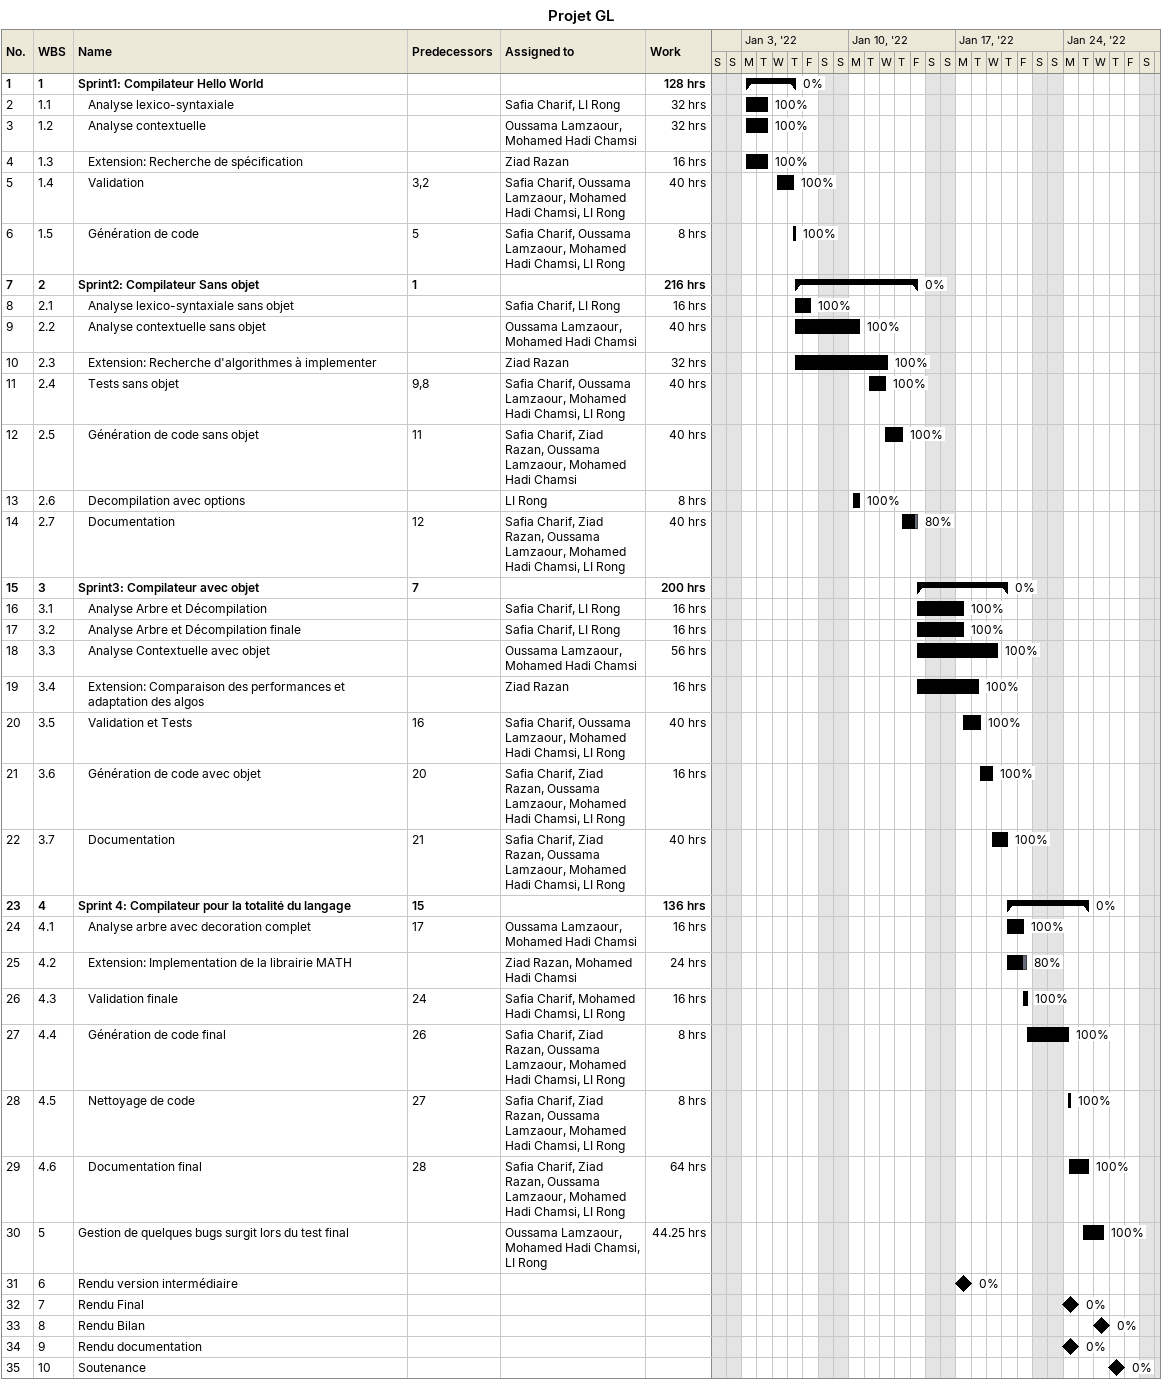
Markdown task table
Projet GL

| ID | WBS | Task | Start | Finish | Predecessors | Resources | % complete | Work (h) |
|---|---|---|---|---|---|---|---|---|
| 1 | 1 | **Sprint1: Compilateur Hello World** | 2022-01-03 | 2022-01-06 |  |  | 0 | 128 |
| 2 | 1.1 | Analyse lexico-syntaxiale | 2022-01-03 | 2022-01-04 |  | Safia Charif, LI Rong | 100 | 32 |
| 3 | 1.2 | Analyse contextuelle | 2022-01-03 | 2022-01-04 |  | Oussama Lamzaour, Mohamed Hadi Chamsi | 100 | 32 |
| 4 | 1.3 | Extension: Recherche de spécification | 2022-01-03 | 2022-01-04 |  | Ziad Razan | 100 | 16 |
| 5 | 1.4 | Validation | 2022-01-05 | 2022-01-06 | 3, 2 | Safia Charif, Oussama Lamzaour, Mohamed Hadi Chamsi, LI Rong | 100 | 40 |
| 6 | 1.5 | Génération de code | 2022-01-06 | 2022-01-06 | 5 | Safia Charif, Oussama Lamzaour, Mohamed Hadi Chamsi, LI Rong | 100 | 8 |
| 7 | 2 | **Sprint2: Compilateur Sans objet** | 2022-01-06 | 2022-01-14 | 1 |  | 0 | 216 |
| 8 | 2.1 | Analyse lexico-syntaxiale sans objet | 2022-01-06 | 2022-01-07 |  | Safia Charif, LI Rong | 100 | 16 |
| 9 | 2.2 | Analyse contextuelle sans objet | 2022-01-06 | 2022-01-10 |  | Oussama Lamzaour, Mohamed Hadi Chamsi | 100 | 40 |
| 10 | 2.3 | Extension: Recherche d'algorithmes à implementer | 2022-01-06 | 2022-01-12 |  | Ziad Razan | 100 | 32 |
| 11 | 2.4 | Tests sans objet | 2022-01-11 | 2022-01-12 | 9, 8 | Safia Charif, Oussama Lamzaour, Mohamed Hadi Chamsi, LI Rong | 100 | 40 |
| 12 | 2.5 | Génération de code sans objet | 2022-01-12 | 2022-01-13 | 11 | Safia Charif, Ziad Razan, Oussama Lamzaour, Mohamed Hadi Chamsi | 100 | 40 |
| 13 | 2.6 | Decompilation avec options | 2022-01-10 | 2022-01-10 |  | LI Rong | 100 | 8 |
| 14 | 2.7 | Documentation | 2022-01-13 | 2022-01-14 | 12 | Safia Charif, Ziad Razan, Oussama Lamzaour, Mohamed Hadi Chamsi, LI Rong | 80 | 40 |
| 15 | 3 | **Sprint3: Compilateur avec objet** | 2022-01-14 | 2022-01-20 | 7 |  | 0 | 200 |
| 16 | 3.1 | Analyse Arbre et Décompilation | 2022-01-14 | 2022-01-17 |  | Safia Charif, LI Rong | 100 | 16 |
| 17 | 3.2 | Analyse Arbre et Décompilation finale | 2022-01-14 | 2022-01-17 |  | Safia Charif, LI Rong | 100 | 16 |
| 18 | 3.3 | Analyse Contextuelle avec objet | 2022-01-14 | 2022-01-19 |  | Oussama Lamzaour, Mohamed Hadi Chamsi | 100 | 56 |
| 19 | 3.4 | Extension: Comparaison des performances et adaptation des algos | 2022-01-14 | 2022-01-18 |  | Ziad Razan | 100 | 16 |
| 20 | 3.5 | Validation et Tests | 2022-01-17 | 2022-01-18 | 16 | Safia Charif, Oussama Lamzaour, Mohamed Hadi Chamsi, LI Rong | 100 | 40 |
| 21 | 3.6 | Génération de code avec objet | 2022-01-18 | 2022-01-19 | 20 | Safia Charif, Ziad Razan, Oussama Lamzaour, Mohamed Hadi Chamsi, LI Rong | 100 | 16 |
| 22 | 3.7 | Documentation | 2022-01-19 | 2022-01-20 | 21 | Safia Charif, Ziad Razan, Oussama Lamzaour, Mohamed Hadi Chamsi, LI Rong | 100 | 40 |
| 23 | 4 | **Sprint 4: Compilateur pour la totalité du langage** | 2022-01-20 | 2022-01-25 | 15 |  | 0 | 136 |
| 24 | 4.1 | Analyse arbre avec decoration complet | 2022-01-20 | 2022-01-21 | 17 | Oussama Lamzaour, Mohamed Hadi Chamsi | 100 | 16 |
| 25 | 4.2 | Extension: Implementation de la librairie MATH | 2022-01-20 | 2022-01-21 |  | Ziad Razan, Mohamed Hadi Chamsi | 80 | 24 |
| 26 | 4.3 | Validation finale | 2022-01-21 | 2022-01-21 | 24 | Safia Charif, Mohamed Hadi Chamsi, LI Rong | 100 | 16 |
| 27 | 4.4 | Génération de code final | 2022-01-21 | 2022-01-24 | 26 | Safia Charif, Ziad Razan, Oussama Lamzaour, Mohamed Hadi Chamsi, LI Rong | 100 | 8 |
| 28 | 4.5 | Nettoyage de code | 2022-01-24 | 2022-01-24 | 27 | Safia Charif, Ziad Razan, Oussama Lamzaour, Mohamed Hadi Chamsi, LI Rong | 100 | 8 |
| 29 | 4.6 | Documentation final | 2022-01-24 | 2022-01-25 | 28 | Safia Charif, Ziad Razan, Oussama Lamzaour, Mohamed Hadi Chamsi, LI Rong | 100 | 64 |
| 30 | 5 | Gestion de quelques bugs surgit lors du test final | 2022-01-25 | 2022-01-26 |  | Oussama Lamzaour, Mohamed Hadi Chamsi, LI Rong | 100 | 44.25 |
| 31 | 6 | Rendu version intermédiaire (milestone) | 2022-01-17 | 2022-01-17 |  |  | 0 |  |
| 32 | 7 | Rendu Final (milestone) | 2022-01-24 | 2022-01-24 |  |  | 0 |  |
| 33 | 8 | Rendu Bilan (milestone) | 2022-01-26 | 2022-01-26 |  |  | 0 |  |
| 34 | 9 | Rendu documentation (milestone) | 2022-01-24 | 2022-01-24 |  |  | 0 |  |
| 35 | 10 | Soutenance (milestone) | 2022-01-27 | 2022-01-27 |  |  | 0 |  |
